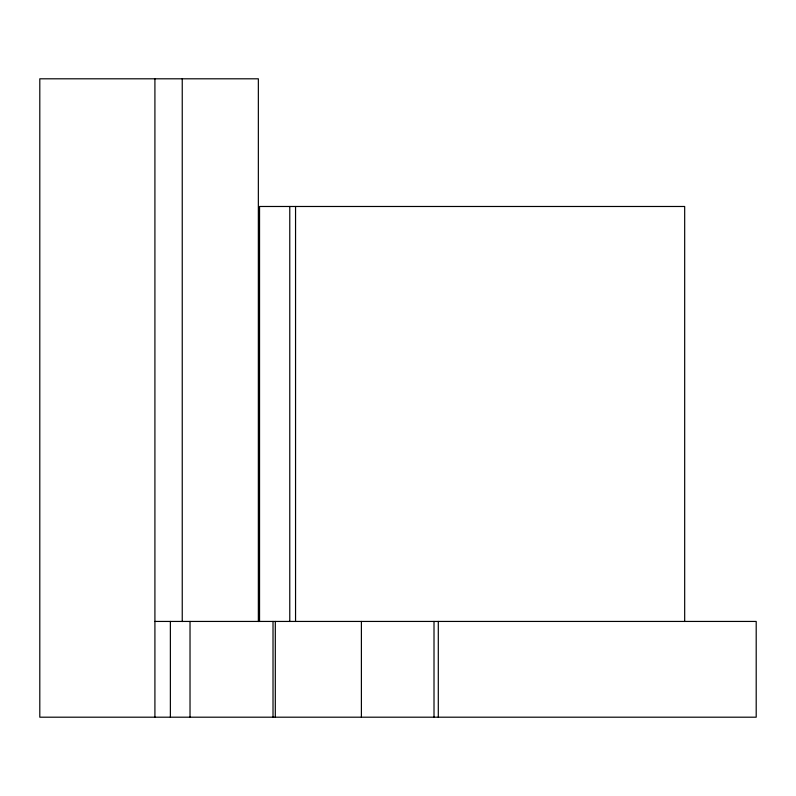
<?xml version="1.0" encoding="UTF-8"?>
<svg xmlns="http://www.w3.org/2000/svg" width="796" height="796" viewBox="0 0 796 796"><rect width="100%" height="100%" fill="white"/><g stroke="black" fill="none" stroke-linecap="round" stroke-linejoin="round"><path stroke-width="1.19" d="M154.912 621.437L756.2 621.437L756.2 717.196L39.8 717.196L39.8 78.804L258.352 78.804L258.352 621.567M684.679 621.517L684.679 206.482L259.546 206.482L259.546 621.517M438.298 621.437L438.298 717.196M434.009 621.437L434.009 717.196M361.394 621.437L361.394 717.196M295.555 206.482L295.555 621.517M289.774 206.482L289.774 621.517M275.307 621.437L275.307 717.196M273.018 621.437L273.018 717.196M190.025 621.437L190.025 717.196M182.244 78.804L182.244 621.567M170.374 621.437L170.374 717.196M154.912 78.804L154.912 717.196"/></g></svg>
